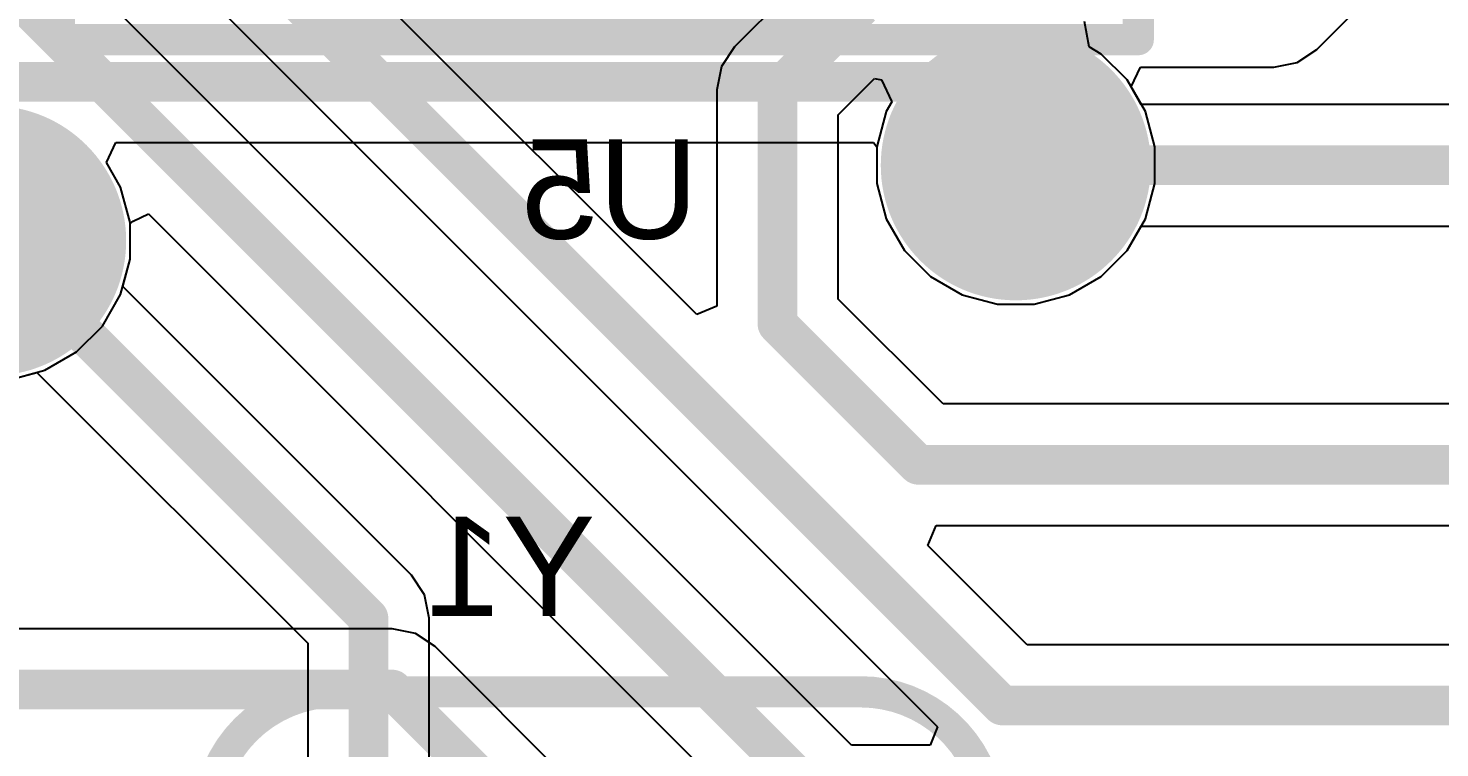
# Model space of a CAD drawing. Header units: inches. Extents: x -8.09 to -2.28, y -0.1 to 6.11.
# Drawn here: x -4.7987 to -4.4433, y 3.5593 to 3.7405 of the extents above; entities that cross this region are included whole.
import ezdxf

# ---------------------------------------------------------------- set-up
doc = ezdxf.new("R2010")
doc.units = ezdxf.units.IN
doc.header["$MEASUREMENT"] = 0
for name, color, linetype in [('BottomLayer', 5, 'Continuous'), ('BottomSolder', 6, 'Continuous'), ('InternalPlane1', 76, 'Continuous'), ('InternalPlane2', 16, 'Continuous'), ('Mechanical5', 56, 'Continuous'), ('TopLayer', 1, 'Continuous'), ('TopOverlay', 2, 'Continuous'), ('TopPaste', 8, 'Continuous'), ('TopSolder', 216, 'Continuous'), ('ViaHoleLayer', 16, 'Continuous')]:
    doc.layers.add(name, color=color, linetype=linetype)
doc.styles.add('Arial', font='', dxfattribs={"height": 0.2})
doc.styles.get('Arial').set_extended_font_data('Arial')

# ---------------------------------------------------------------- blocks, each defined once
blk = doc.blocks.new('ECS_4X_3IL_4')
at = {"layer": 'TopOverlay'}
for points in [[(0.19095, 0.09843, 0.00787, 0.00787, -0.414213), (0.22343, 0.06594, 0.00787, 0.00787, 0)], [(0.22343, 0.06594, 0.00787, 0.00787, 0), (0.22343, -0.06595, 0.00787, 0.00787, 0)], [(0.22343, -0.06595, 0.00787, 0.00787, -0.414214), (0.19094, -0.09843, 0.00787, 0.00787, 0)]]:
    blk.add_lwpolyline(points, format="xyseb", dxfattribs=at)
for points in [[(0.22146, 0.06594, 0.00394, 0.00394, 1), (0.22539, 0.06594, 0.00394, 0.00394, 1)], [(0.22146, 0.06594, 0.00394, 0.00394, 1), (0.22539, 0.06594, 0.00394, 0.00394, 1)], [(0.22146, -0.06595, 0.00394, 0.00394, 1), (0.22539, -0.06595, 0.00394, 0.00394, 1)], [(0.22146, -0.06595, 0.00394, 0.00394, 1), (0.22539, -0.06595, 0.00394, 0.00394, 1)]]:
    blk.add_lwpolyline(points, format="xyseb", close=True, dxfattribs=at)
blk = doc.blocks.new('FP_SO8N_SO_A_MFG_9')
at = {"layer": 'TopLayer'}
for points in [[(-0.13189, 0.08681), (-0.07677, 0.08681), (-0.07677, 0.06319), (-0.13189, 0.06319)], [(0.07677, 0.08681), (0.13189, 0.08681), (0.13189, 0.06319), (0.07677, 0.06319)], [(-0.13189, 0.03681), (-0.07677, 0.03681), (-0.07677, 0.01319), (-0.13189, 0.01319)], [(0.07677, 0.03681), (0.13189, 0.03681), (0.13189, 0.01319), (0.07677, 0.01319)], [(-0.13189, -0.01319), (-0.07677, -0.01319), (-0.07677, -0.03681), (-0.13189, -0.03681)], [(0.07677, -0.01319), (0.13189, -0.01319), (0.13189, -0.03681), (0.07677, -0.03681)], [(-0.13189, -0.06319), (-0.07677, -0.06319), (-0.07677, -0.08681), (-0.13189, -0.08681)], [(0.07677, -0.06319), (0.13189, -0.06319), (0.13189, -0.08681), (0.07677, -0.08681)]]:
    blk.add_hatch(color=1, dxfattribs=at).paths.add_polyline_path(points)
at = {"layer": 'TopPaste'}
for points in [[(-0.13189, 0.08681), (-0.07677, 0.08681), (-0.07677, 0.06319), (-0.13189, 0.06319)], [(0.07677, 0.08681), (0.13189, 0.08681), (0.13189, 0.06319), (0.07677, 0.06319)], [(-0.13189, 0.03681), (-0.07677, 0.03681), (-0.07677, 0.01319), (-0.13189, 0.01319)], [(0.07677, 0.03681), (0.13189, 0.03681), (0.13189, 0.01319), (0.07677, 0.01319)], [(-0.13189, -0.01319), (-0.07677, -0.01319), (-0.07677, -0.03681), (-0.13189, -0.03681)], [(0.07677, -0.01319), (0.13189, -0.01319), (0.13189, -0.03681), (0.07677, -0.03681)], [(-0.13189, -0.06319), (-0.07677, -0.06319), (-0.07677, -0.08681), (-0.13189, -0.08681)], [(0.07677, -0.06319), (0.13189, -0.06319), (0.13189, -0.08681), (0.07677, -0.08681)]]:
    blk.add_hatch(color=8, dxfattribs=at).paths.add_polyline_path(points)
at = {"layer": 'TopSolder'}
for points in [[(-0.13189, 0.08681), (-0.07677, 0.08681), (-0.07677, 0.06319), (-0.13189, 0.06319)], [(0.07677, 0.08681), (0.13189, 0.08681), (0.13189, 0.06319), (0.07677, 0.06319)], [(-0.13189, 0.03681), (-0.07677, 0.03681), (-0.07677, 0.01319), (-0.13189, 0.01319)], [(0.07677, 0.03681), (0.13189, 0.03681), (0.13189, 0.01319), (0.07677, 0.01319)], [(-0.13189, -0.01319), (-0.07677, -0.01319), (-0.07677, -0.03681), (-0.13189, -0.03681)], [(0.07677, -0.01319), (0.13189, -0.01319), (0.13189, -0.03681), (0.07677, -0.03681)], [(-0.13189, -0.06319), (-0.07677, -0.06319), (-0.07677, -0.08681), (-0.13189, -0.08681)], [(0.07677, -0.06319), (0.13189, -0.06319), (0.13189, -0.08681), (0.07677, -0.08681)]]:
    blk.add_hatch(color=216, dxfattribs=at).paths.add_polyline_path(points)
at = {"layer": 'Mechanical5'}
for points in [[(0.13583, 0.10236, 0.00787, 0.00787, 0), (-0.13583, 0.10236, 0.00787, 0.00787, 0)], [(-0.13583, 0.10236, 0.00787, 0.00787, 0), (-0.13583, -0.10236, 0.00787, 0.00787, 0)], [(0.13583, 0.10236, 0.00787, 0.00787, 0), (0.13583, -0.10236, 0.00787, 0.00787, 0)], [(0.13583, -0.10236, 0.00787, 0.00787, 0), (-0.13583, -0.10236, 0.00787, 0.00787, 0)]]:
    blk.add_lwpolyline(points, format="xyseb", dxfattribs=at)
for points in [[(-0.13779, 0.10236, 0.00394, 0.00394, 1), (-0.13386, 0.10236, 0.00394, 0.00394, 1)], [(-0.13779, 0.10236, 0.00394, 0.00394, 1), (-0.13386, 0.10236, 0.00394, 0.00394, 1)], [(0.13386, 0.10236, 0.00394, 0.00394, 1), (0.13779, 0.10236, 0.00394, 0.00394, 1)], [(0.13386, 0.10236, 0.00394, 0.00394, 1), (0.13779, 0.10236, 0.00394, 0.00394, 1)], [(-0.13779, -0.10236, 0.00394, 0.00394, 1), (-0.13386, -0.10236, 0.00394, 0.00394, 1)], [(-0.13779, -0.10236, 0.00394, 0.00394, 1), (-0.13386, -0.10236, 0.00394, 0.00394, 1)], [(0.13386, -0.10236, 0.00394, 0.00394, 1), (0.13779, -0.10236, 0.00394, 0.00394, 1)], [(0.13386, -0.10236, 0.00394, 0.00394, 1), (0.13779, -0.10236, 0.00394, 0.00394, 1)]]:
    blk.add_lwpolyline(points, format="xyseb", close=True, dxfattribs=at)
at = {"layer": 'TopOverlay'}
for points in [[(0.06201, 0.09843, 0.00787, 0.00787, 0), (-0.06201, 0.09843, 0.00787, 0.00787, 0)], [(0.06201, -0.09843, 0.00787, 0.00787, 0), (-0.06201, -0.09843, 0.00787, 0.00787, 0)]]:
    blk.add_lwpolyline(points, format="xyseb", dxfattribs=at)
for points in [[(-0.06398, 0.09843, 0.00394, 0.00394, 1), (-0.06004, 0.09843, 0.00394, 0.00394, 1)], [(0.06004, 0.09843, 0.00394, 0.00394, 1), (0.06398, 0.09843, 0.00394, 0.00394, 1)], [(-0.14469, 0.075, 0.00984, 0.00984, 1), (-0.15453, 0.075, 0.00984, 0.00984, 1)], [(-0.15699, 0.075, 0.00492, 0.00492, 1), (-0.15207, 0.075, 0.00492, 0.00492, 1)], [(-0.14715, 0.075, 0.00492, 0.00492, 1), (-0.14222, 0.075, 0.00492, 0.00492, 1)], [(-0.06398, -0.09843, 0.00394, 0.00394, 1), (-0.06004, -0.09843, 0.00394, 0.00394, 1)], [(0.06004, -0.09843, 0.00394, 0.00394, 1), (0.06398, -0.09843, 0.00394, 0.00394, 1)]]:
    blk.add_lwpolyline(points, format="xyseb", close=True, dxfattribs=at)
at = {"layer": 'Mechanical5', "style": 'Arial'}
blk.add_text('U5', height=0.03937, dxfattribs=at).set_placement((0, 0.00044))

msp = doc.modelspace()

# ---------------------------------------------------------------- hatches: boundary and pattern name
at = {"layer": 'BottomLayer'}
h = msp.add_hatch(color=5, dxfattribs=at)
edge = h.paths.add_edge_path()
edge.add_arc((-4.55, 3.706), 0.025, 0, 360)
h = msp.add_hatch(color=5, dxfattribs=at)
edge = h.paths.add_edge_path()
edge.add_arc((-4.808, 3.687), 0.025, 0, 360)
at = {"layer": 'BottomSolder'}
h = msp.add_hatch(color=6, dxfattribs=at)
edge = h.paths.add_edge_path()
edge.add_arc((-4.55, 3.706), 0.029, 0, 360)
h = msp.add_hatch(color=6, dxfattribs=at)
edge = h.paths.add_edge_path()
edge.add_arc((-4.808, 3.687), 0.029, 0, 360)
at = {"layer": 'InternalPlane1'}
h = msp.add_hatch(color=76, dxfattribs=at)
edge = h.paths.add_edge_path()
edge.add_arc((-4.55, 3.706), 0.034, 0, 360)
h = msp.add_hatch(color=76, dxfattribs=at)
edge = h.paths.add_edge_path()
edge.add_arc((-4.808, 3.687), 0.034, 0, 360)
at = {"layer": 'InternalPlane2'}
h = msp.add_hatch(color=16, dxfattribs=at)
edge = h.paths.add_edge_path()
edge.add_arc((-4.55, 3.706), 0.034, 0, 360)
h = msp.add_hatch(color=16, dxfattribs=at)
edge = h.paths.add_edge_path()
edge.add_arc((-4.808, 3.687), 0.034, 0, 360)
at = {"layer": 'TopLayer'}
h = msp.add_hatch(color=1, dxfattribs=at)
edge = h.paths.add_edge_path()
edge.add_arc((-4.55, 3.706), 0.025, 0, 360)
h = msp.add_hatch(color=1, dxfattribs=at)
edge = h.paths.add_edge_path()
edge.add_arc((-4.808, 3.687), 0.025, 0, 360)
at = {"layer": 'TopSolder'}
h = msp.add_hatch(color=216, dxfattribs=at)
edge = h.paths.add_edge_path()
edge.add_arc((-4.55, 3.706), 0.029, 0, 360)
h = msp.add_hatch(color=216, dxfattribs=at)
edge = h.paths.add_edge_path()
edge.add_arc((-4.808, 3.687), 0.029, 0, 360)
at = {"layer": 'ViaHoleLayer'}
h = msp.add_hatch(color=16, dxfattribs=at)
edge = h.paths.add_edge_path()
edge.add_arc((-4.55, 3.706), 0.014, 0, 360)
h = msp.add_hatch(color=16, dxfattribs=at)
edge = h.paths.add_edge_path()
edge.add_arc((-4.808, 3.687), 0.014, 0, 360)

# ---------------------------------------------------------------- linework, layer by layer
at = {"layer": 'BottomLayer'}
for p, q in [((-4.63029, 3.66846), (-5.08265, 4.12081)), ((-5.09979, 4.09471), (-4.56969, 3.5646)), ((-4.59135, 3.55998), (-5.09019, 4.05881)), ((-4.47419, 3.73519), (-4.44219, 3.76719)), ((-4.59981, 3.75681), (-4.62081, 3.73581)), ((-4.62081, 3.73581), (-4.62413, 3.73085)), ((-4.485, 3.73071), (-4.47915, 3.73187)), ((-4.47915, 3.73187), (-4.47419, 3.73519)), ((-4.62413, 3.73085), (-4.62529, 3.725)), ((-4.52096, 3.72571), (-4.5186, 3.73071)), ((-4.5186, 3.73071), (-4.485, 3.73071)), ((-4.62529, 3.725), (-4.62529, 3.67053)), ((-4.59471, 3.71867), (-4.58556, 3.72781)), ((-4.58556, 3.72781), (-4.58378, 3.7275)), ((-4.58378, 3.7275), (-4.58119, 3.72197)), ((-4.51842, 3.72129), (-4.52096, 3.72571)), ((-4.58119, 3.72197), (-4.58261, 3.71951)), ((-3.36433, 3.72129), (-4.51842, 3.72129)), ((-4.59471, 3.67233), (-4.59471, 3.71867)), ((-4.58261, 3.71951), (-4.585, 3.71061)), ((-4.585, 3.71061), (-4.585, 3.70139)), ((-4.585, 3.70139), (-4.58261, 3.69249)), ((-4.77225, 3.69196), (-4.7684, 3.69378)), ((-4.7684, 3.69378), (-4.61923, 3.5446)), ((-4.773, 3.6913), (-4.77225, 3.69196)), ((-4.773, 3.68239), (-4.773, 3.6913)), ((-4.58261, 3.69249), (-4.57801, 3.68451)), ((-4.52199, 3.68451), (-4.51842, 3.69071)), ((-4.51842, 3.69071), (-3.358, 3.69071)), ((-4.77539, 3.67349), (-4.773, 3.68239)), ((-4.57801, 3.68451), (-4.57149, 3.67799)), ((-4.52851, 3.67799), (-4.52199, 3.68451)), ((-4.57149, 3.67799), (-4.56351, 3.67339)), ((-4.53649, 3.67339), (-4.52851, 3.67799)), ((-4.77999, 3.66551), (-4.77539, 3.67349)), ((-4.56827, 3.6459), (-4.59471, 3.67233)), ((-4.56351, 3.67339), (-4.55461, 3.671)), ((-4.54539, 3.671), (-4.53649, 3.67339)), ((-4.62529, 3.67053), (-4.63029, 3.66846)), ((-4.55461, 3.671), (-4.54539, 3.671)), ((-4.78651, 3.65899), (-4.77999, 3.66551)), ((-4.79449, 3.65439), (-4.78651, 3.65899)), ((-4.80339, 3.652), (-4.79449, 3.65439)), ((-4.43329, 3.6459), (-4.56827, 3.6459)), ((-4.57214, 3.61031), (-4.57007, 3.61531)), ((-4.57007, 3.61531), (-4.42696, 3.61531)), ((-4.54713, 3.58529), (-4.57214, 3.61031)), ((-4.707, 3.58929), (-4.90327, 3.58929)), ((-4.70115, 3.58813), (-4.707, 3.58929)), ((-4.69619, 3.58481), (-4.70115, 3.58813)), ((-4.65135, 3.53998), (-4.69619, 3.58481)), ((-4.33431, 3.58529), (-4.54713, 3.58529)), ((-4.56969, 3.5646), (-4.5716, 3.55998)), ((-4.5716, 3.55998), (-4.59135, 3.55998))]:
    msp.add_line(p, q, dxfattribs=at)
for points in [[(-5.09346, 4.11, 0.01, 0.01, 0), (-4.55346, 3.57, 0.01, 0.01, 0)], [(-5.101, 4.048, 0.01, 0.01, 0), (-4.59769, 3.54469, 0.01, 0.01, 0)], [(-4.61, 3.725, 0.01, 0.01, 0), (-4.589, 3.746, 0.01, 0.01, 0)], [(-4.61, 3.666, 0.01, 0.01, 0), (-4.61, 3.725, 0.01, 0.01, 0)], [(-4.55, 3.706, 0.01, 0.01, 0), (-3.358, 3.706, 0.01, 0.01, 0)], [(-4.61, 3.666, 0.01, 0.01, 0), (-4.5746, 3.6306, 0.01, 0.01, 0)], [(-4.5746, 3.6306, 0.01, 0.01, 0), (-4.42696, 3.6306, 0.01, 0.01, 0)], [(-5.195, 3.574, 0.01, 0.01, 0), (-4.707, 3.574, 0.01, 0.01, 0)], [(-4.707, 3.574, 0.01, 0.01, 0), (-4.65769, 3.52469, 0.01, 0.01, 0)], [(-4.55346, 3.57, 0.01, 0.01, 0), (-3.895, 3.57, 0.01, 0.01, 0)]]:
    msp.add_lwpolyline(points, format="xyseb", dxfattribs=at)
for points in [[(-4.6125, 3.725, 0.005, 0.005, 1), (-4.6075, 3.725, 0.005, 0.005, 1)], [(-4.6125, 3.725, 0.005, 0.005, 1), (-4.6075, 3.725, 0.005, 0.005, 1)], [(-4.5525, 3.706, 0.005, 0.005, 1), (-4.5475, 3.706, 0.005, 0.005, 1)], [(-4.6125, 3.666, 0.005, 0.005, 1), (-4.6075, 3.666, 0.005, 0.005, 1)], [(-4.6125, 3.666, 0.005, 0.005, 1), (-4.6075, 3.666, 0.005, 0.005, 1)], [(-4.5771, 3.6306, 0.005, 0.005, 1), (-4.5721, 3.6306, 0.005, 0.005, 1)], [(-4.5771, 3.6306, 0.005, 0.005, 1), (-4.5721, 3.6306, 0.005, 0.005, 1)], [(-4.7095, 3.574, 0.005, 0.005, 1), (-4.7045, 3.574, 0.005, 0.005, 1)], [(-4.7095, 3.574, 0.005, 0.005, 1), (-4.7045, 3.574, 0.005, 0.005, 1)], [(-4.55596, 3.57, 0.005, 0.005, 1), (-4.55096, 3.57, 0.005, 0.005, 1)], [(-4.55596, 3.57, 0.005, 0.005, 1), (-4.55096, 3.57, 0.005, 0.005, 1)]]:
    msp.add_lwpolyline(points, format="xyseb", close=True, dxfattribs=at)
at = {"layer": 'TopLayer'}
for p, q in [((-4.53157, 3.73578), (-4.53272, 3.74221)), ((-4.52851, 3.73401), (-4.53157, 3.73578)), ((-4.52199, 3.72749), (-4.52851, 3.73401)), ((-4.51739, 3.71951), (-4.52199, 3.72749)), ((-4.515, 3.71061), (-4.51739, 3.71951)), ((-4.77896, 3.70671), (-4.7766, 3.71171)), ((-4.7766, 3.71171), (-4.58584, 3.71171)), ((-4.58584, 3.71171), (-4.585, 3.71061)), ((-4.585, 3.71061), (-4.585, 3.70139)), ((-4.515, 3.70139), (-4.515, 3.71061)), ((-4.77539, 3.70051), (-4.77896, 3.70671)), ((-4.773, 3.69161), (-4.77539, 3.70051)), ((-4.585, 3.70139), (-4.58261, 3.69249)), ((-4.51739, 3.69249), (-4.515, 3.70139)), ((-4.773, 3.68239), (-4.773, 3.69161)), ((-4.58261, 3.69249), (-4.57801, 3.68451)), ((-4.52199, 3.68451), (-4.51739, 3.69249)), ((-4.77485, 3.67548), (-4.773, 3.68239)), ((-4.57801, 3.68451), (-4.57149, 3.67799)), ((-4.52851, 3.67799), (-4.52199, 3.68451)), ((-4.70219, 3.60281), (-4.77485, 3.67548)), ((-4.57149, 3.67799), (-4.56351, 3.67339)), ((-4.53649, 3.67339), (-4.52851, 3.67799)), ((-4.56351, 3.67339), (-4.55461, 3.671)), ((-4.54539, 3.671), (-4.53649, 3.67339)), ((-4.55461, 3.671), (-4.54539, 3.671)), ((-4.80339, 3.652), (-4.79648, 3.65385)), ((-4.79648, 3.65385), (-4.72829, 3.58567)), ((-4.69887, 3.59785), (-4.70219, 3.60281)), ((-4.69771, 3.592), (-4.69887, 3.59785)), ((-4.69771, 3.31827), (-4.69771, 3.592)), ((-4.72829, 3.58567), (-4.72829, 3.45746))]:
    msp.add_line(p, q, dxfattribs=at)
for points in [[(-4.873, 3.727, 0.01, 0.01, 0), (-4.571, 3.727, 0.01, 0.01, 0)], [(-4.571, 3.727, 0.01, 0.01, 0), (-4.55, 3.706, 0.01, 0.01, 0)], [(-4.808, 3.687, 0.01, 0.01, 0), (-4.713, 3.592, 0.01, 0.01, 0)], [(-4.713, 3.31194, 0.01, 0.01, 0), (-4.713, 3.592, 0.01, 0.01, 0)]]:
    msp.add_lwpolyline(points, format="xyseb", dxfattribs=at)
for points in [[(-4.5735, 3.727, 0.005, 0.005, 1), (-4.5685, 3.727, 0.005, 0.005, 1)], [(-4.5735, 3.727, 0.005, 0.005, 1), (-4.5685, 3.727, 0.005, 0.005, 1)], [(-4.5525, 3.706, 0.005, 0.005, 1), (-4.5475, 3.706, 0.005, 0.005, 1)], [(-4.7155, 3.592, 0.005, 0.005, 1), (-4.7105, 3.592, 0.005, 0.005, 1)], [(-4.7155, 3.592, 0.005, 0.005, 1), (-4.7105, 3.592, 0.005, 0.005, 1)]]:
    msp.add_lwpolyline(points, format="xyseb", close=True, dxfattribs=at)

# ---------------------------------------------------------------- block references
for name, p, rotation in [('FP_SO8N_SO_A_MFG_9', (-4.655, 3.84), 180), ('ECS_4X_3IL_4', (-4.655, 3.35), 90)]:
    msp.add_blockref(name, p, dxfattribs=dict(rotation=rotation))

# ---------------------------------------------------------------- texts
at = {"layer": 'TopOverlay', "style": 'Arial', "text_generation_flag": 2}
for s, p in [('U5', (-4.62989, 3.6875)), ('Y1', (-4.6559, 3.5925))]:
    msp.add_text(s, height=0.025, dxfattribs=at).set_placement(p)

doc.saveas('drawing.dxf')
